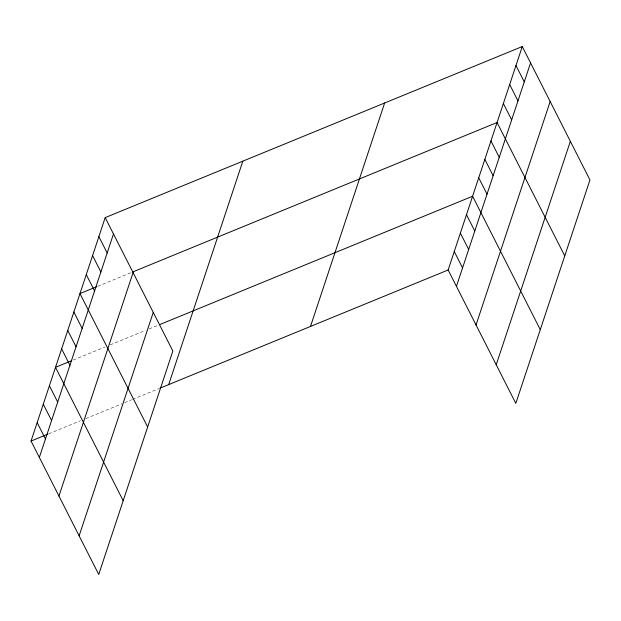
<?xml version="1.0" encoding="UTF-8"?>
<svg xmlns="http://www.w3.org/2000/svg" width="621" height="621" viewBox="0 0 621 621"><rect width="100%" height="100%" fill="white"/><g stroke="black" fill="none" stroke-linecap="round" stroke-linejoin="round"><path stroke-width="0.47" stroke-dasharray="3.1 2.33" d="M97.621 286.351L131.147 272.596M73.162 360.087L104.926 347.054M110.212 344.888L145.508 330.411M149.04 328.959L158.743 324.977M48.694 433.815L80.458 420.79M85.752 418.616L121.926 403.782M124.573 402.695L131.636 399.8M132.514 399.435L158.984 388.583"/><path stroke-width="0.93" d="M105.182 217.622L172.855 351.02L98.731 574.456L31.05 441.057L105.182 217.622L522.269 46.544L589.95 179.943L515.818 403.378L448.145 269.98L522.269 46.544M39.348 457.413L113.48 233.977M58.941 496.039L133.073 272.603M79.131 535.83L153.263 312.394M168.687 384.601L242.819 161.165M310.5 326.436L384.632 103.001M456.443 286.335L530.567 62.9M476.035 324.962L550.167 101.526M496.226 364.752L570.357 141.324M96.736 286.716L79.977 293.586L147.651 426.992M132.917 271.874L497.064 122.508L564.745 255.914M71.392 360.809L55.51 367.322L123.191 500.72M159.628 324.62L472.604 196.244L540.286 329.65M31.05 441.057L47.817 434.18M159.869 388.218L448.145 269.98M515.973 65.531L524.271 81.894M509.67 84.526L517.968 100.881M503.367 103.521L511.665 119.876M490.955 140.944L499.253 157.299M484.838 159.38L493.136 175.735M478.721 177.808L487.019 194.171M466.487 214.68L474.786 231.035M460.371 233.108L468.676 249.471M454.262 251.544L462.56 267.899M98.879 236.609L107.177 252.972M92.576 255.604L100.874 271.959M86.272 274.598L94.578 290.954M73.86 312.021L82.158 328.377M67.743 330.457L76.041 346.813M61.626 348.886L69.925 365.249M49.401 385.757L57.699 402.113M43.284 404.186L51.582 420.549M37.167 422.622L45.465 438.977"/></g></svg>
